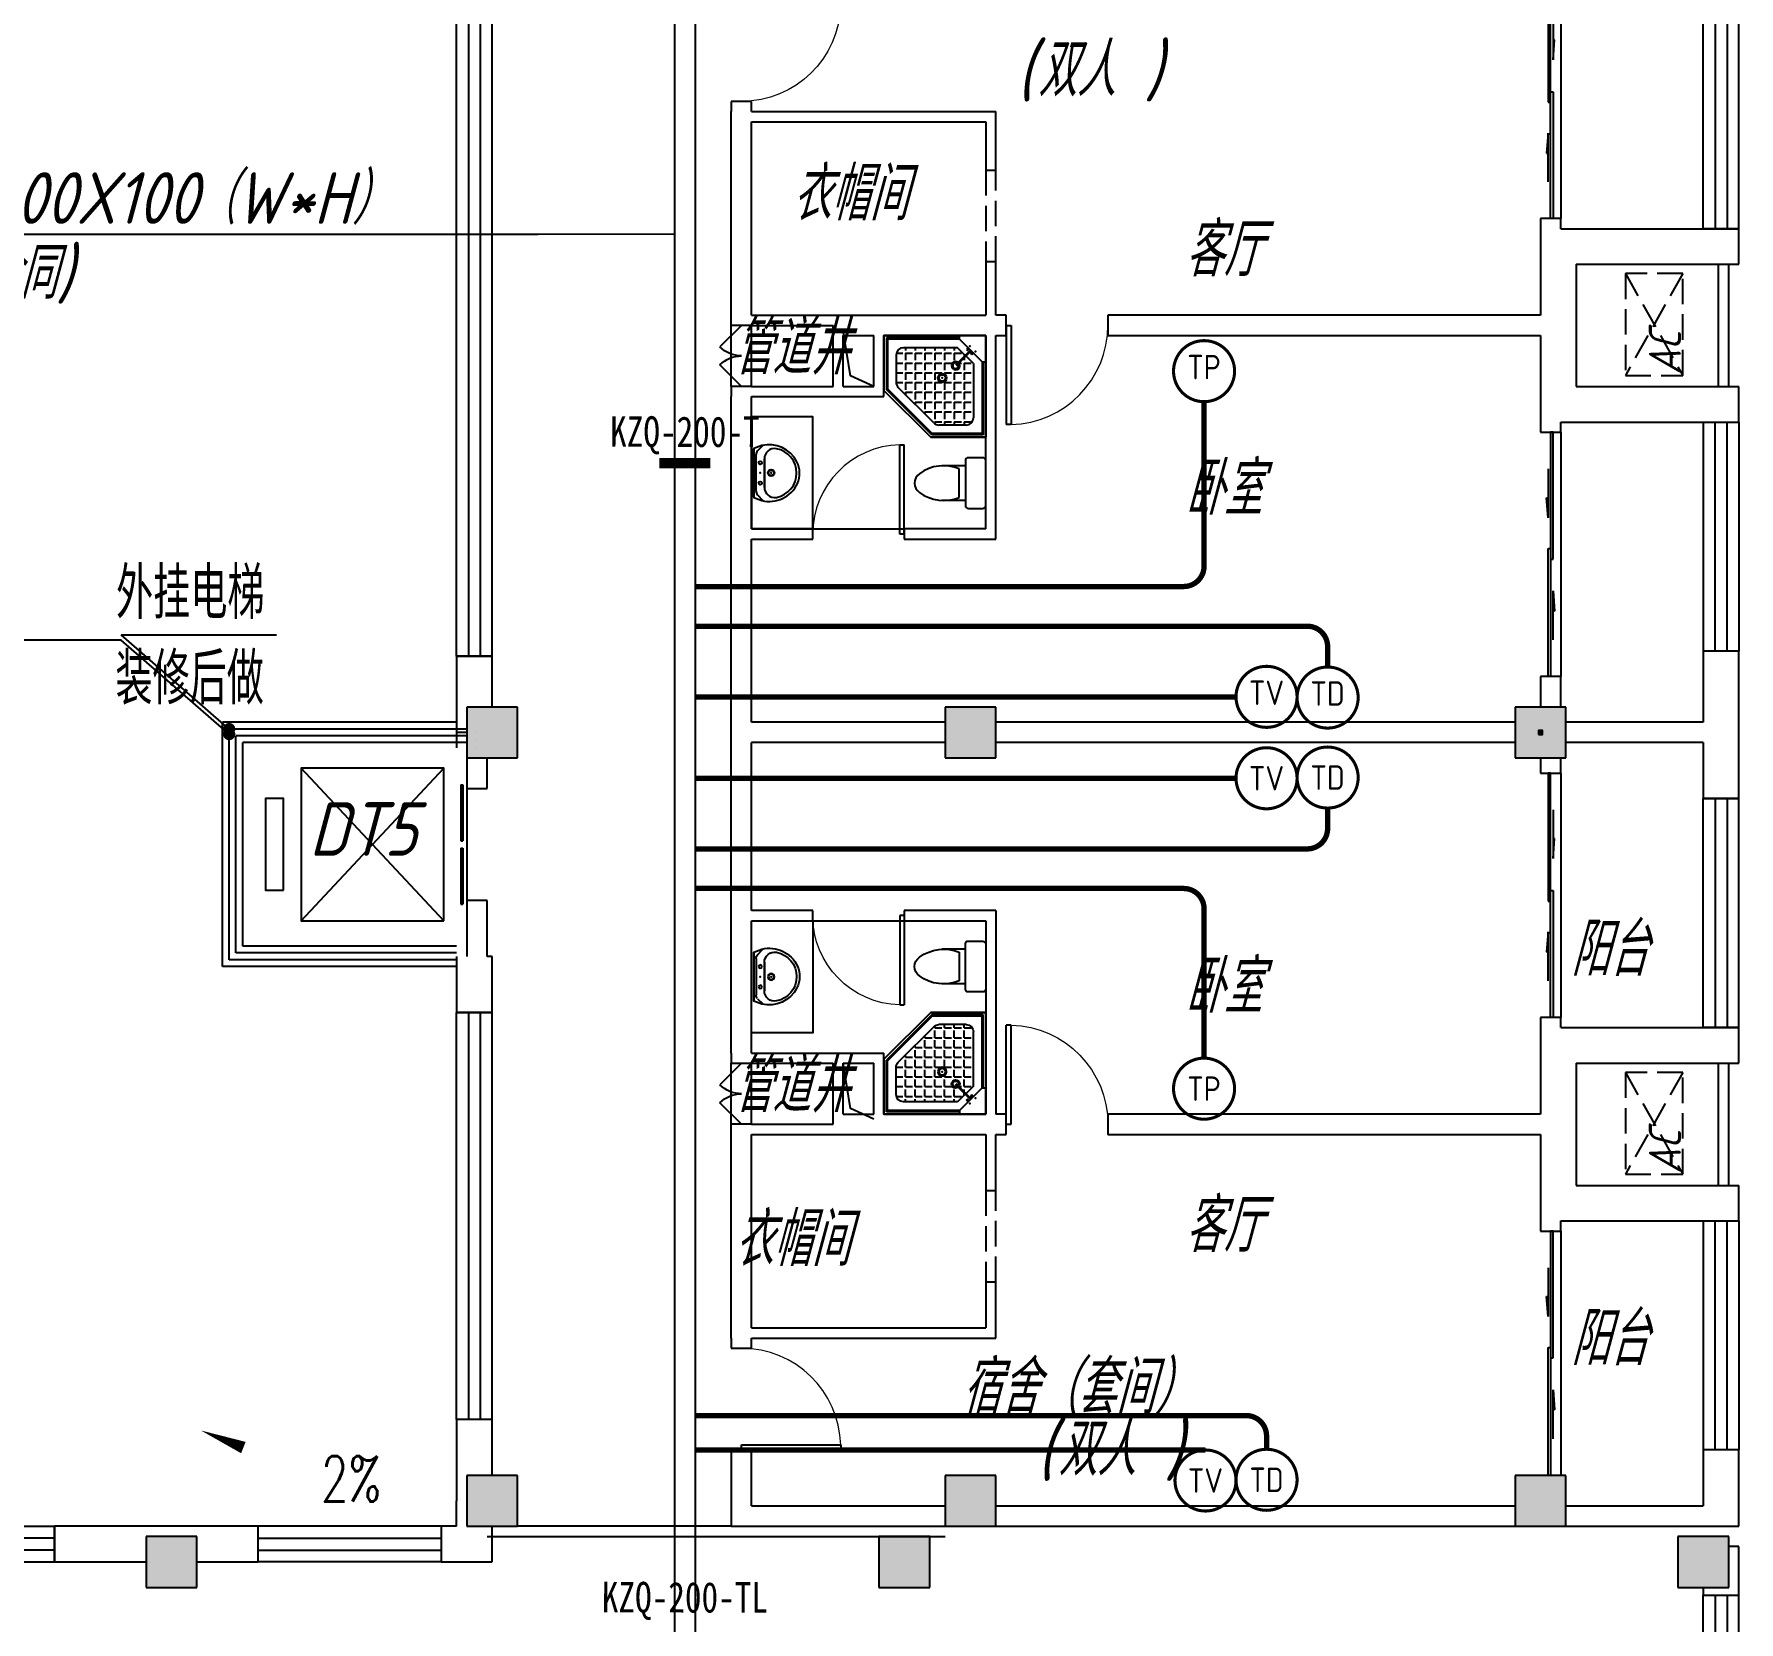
# Model space of a CAD drawing. Extents: x 0 to 2972856, y -1269770 to 0.
# Drawn here: x 2765306 to 2782056, y -1081095 to -1065494 of the extents above; entities that cross this region are included whole.
import ezdxf
from ezdxf.enums import TextEntityAlignment as Align

# ---------------------------------------------------------------- set-up
doc = ezdxf.new("R2010")
doc.units = 0
doc.header["$LTSCALE"] = 1000
doc.header["$PDSIZE"] = 50
doc.linetypes.add('DASH', pattern=[0.35, 0.25, -0.1])
for name, color, linetype in [('1-建筑底图', 8, 'Continuous'), ('CABLETRAY_DIM', 3, 'Continuous'), ('CABLETRAY_PDS', 4, 'Continuous'), ('DIM_LEAD', 251, 'Continuous'), ('EQUIP-通讯', 3, 'Continuous'), ('PUB_TEXT', 7, 'Continuous'), ('WIRE-综合布线', 4, 'Continuous'), ('抗震支吊架', 2, 'Continuous'), ('洁具', 251, 'Continuous'), ('空调外机', 251, 'Continuous')]:
    doc.layers.add(name, color=color, linetype=linetype)
doc.styles.add('_TCH_DIM', font='SIMPLEX', dxfattribs={"bigfont": 'GBCBIG'})
doc.styles.add('_TEL_ATTDEF', font='GBENOR', dxfattribs={"width": 0.8, "height": 3, "bigfont": 'GBCBIG'})
doc.styles.add('_TEL_DIM', font='SIMPLEX', dxfattribs={"width": 0.8, "height": 3.5, "bigfont": 'HZTXT'})
doc.styles.add('kzcad', font='', dxfattribs={"width": 0.8})
doc.styles.get("Standard").update_dxf_attribs({"font": 'gbeitc.shx', "bigfont": 'gbcbig.shx'})
doc.styles.get('kzcad').set_extended_font_data('SimSun')
doc.linetypes.add('JIEDI', pattern='A,1.25,-0.25,0.25,-0.25,0.625,["/",Standard,S=0.6,R=0,X=0,Y=-0.3],0.625,-0.25,0.25,-0.25', length=4)

# ---------------------------------------------------------------- blocks, each defined once
blk = doc.blocks.new('$equip$00003204')
at = {"const_width": 0.05}
blk.add_lwpolyline([(0, 0.5, -1), (0, -0.5, -1), (0, 0.5, 0.021884)], format="xyb", dxfattribs=at)
blk.add_circle((0, 0), 0.5)
for p in [(0, 0.5), (-0.5, 0), (0.5, 0), (0, -0.5)]:
    blk.add_point(p)
at = {"color": 7, "style": '_TEL_ATTDEF'}
blk.add_attdef('$TEXT$', text='', height=0.4, dxfattribs=at).set_placement((0, 0), align=Align.MIDDLE_CENTER)
at = {"color": 7, "style": '_TEL_DIM', "flags": 1}
for tag in ['A', 'REMARK']:
    blk.add_attdef(tag, text='', height=0.00002, dxfattribs=at).set_placement((0, 0), align=Align.MIDDLE_CENTER)
blk = doc.blocks.new('$equip$00003209')
at = {"const_width": 0.05}
blk.add_lwpolyline([(0, 0.5, -1), (0, -0.5, -1), (0, 0.5, 0.021884)], format="xyb", dxfattribs=at)
blk.add_circle((0, 0), 0.5)
for p in [(0, 0.5), (-0.5, 0), (0.5, 0), (0, -0.5)]:
    blk.add_point(p)
at = {"color": 7, "style": '_TEL_ATTDEF'}
blk.add_attdef('$TEXT$', text='', height=0.4, dxfattribs=at).set_placement((0, 0), align=Align.MIDDLE_CENTER)
at = {"color": 7, "style": '_TEL_DIM', "flags": 1}
for tag in ['A', 'REMARK']:
    blk.add_attdef(tag, text='', height=0.00002, dxfattribs=at).set_placement((0, 0), align=Align.MIDDLE_CENTER)
blk = doc.blocks.new('$equip$00003208')
at = {"const_width": 0.05}
blk.add_lwpolyline([(0, 0.5, -1), (0, -0.5, -1), (0, 0.5, 0.021884)], format="xyb", dxfattribs=at)
blk.add_circle((0, 0), 0.5)
for p in [(0, 0.5), (-0.5, 0), (0.5, 0), (0, -0.5)]:
    blk.add_point(p)
at = {"color": 7, "style": '_TEL_ATTDEF'}
blk.add_attdef('$TEXT$', text='', height=0.4, dxfattribs=at).set_placement((0, 0), align=Align.MIDDLE_CENTER)
at = {"color": 7, "style": '_TEL_DIM', "flags": 1}
for tag in ['A', 'REMARK']:
    blk.add_attdef(tag, text='', height=0.00002, dxfattribs=at).set_placement((0, 0), align=Align.MIDDLE_CENTER)
blk = doc.blocks.new('1F平面-CAD导入_dwg_Drawing4_t3_dwg_$plan$00001613-474159-1F-927810-1F')
at = {"layer": '洁具'}
for p, q in [((-200, 170), (-430, 170)), ((-30, 250), (-170, 250)), ((-260, -140), (-260, 140)), ((-200, -170), (-200, -220)), ((-170, -250), (-30, -250))]:
    blk.add_line(p, q, dxfattribs=at)
for points in [[(-200, 220), (-200, 170), (-200, -170), (-430, -170)], [(0, -220), (0, 220)]]:
    blk.add_lwpolyline(points, dxfattribs=at)
for centre, radius, start, end in [((-413, -227), 398, 67.4505, 126.6381), ((-170, 220), 30, 90, 180), ((-30, 220), 30, 0, 90), ((-590, 0), 110, 123.4509, 236.5491), ((-413, 227), 398, 233.3619, 292.5495), ((-170, -220), 30, 180, 270), ((-30, -220), 30, 270, 0)]:
    blk.add_arc(centre, radius, start, end, dxfattribs=at)
blk = doc.blocks.new('$lvtry$00000169')
at = {"color": 0}
for p, q in [((259, -36), (259, 0)), ((259, -36), (36, -259)), ((276, -120), (120, -276)), ((144, -151), (291, -298)), ((151, -144), (298, -291)), ((259, -24), (976, -24)), ((259, -36), (964, -36)), ((270, -213), (270, -143)), ((276, -120), (808, -120)), ((366, -213), (366, -143)), ((462, -213), (462, -143)), ((558, -213), (558, -143)), ((655, -213), (655, -143)), ((751, -213), (751, -143)), ((847, -213), (847, -143)), ((964, -36), (976, -24)), ((964, -36), (964, -525)), ((976, -24), (976, -530)), ((36, -259), (0, -259)), ((24, -259), (24, -976)), ((36, -259), (36, -964)), ((120, -276), (120, -808)), ((120, -309), (147, -309)), ((173, -309), (173, -239)), ((173, -309), (243, -309)), ((183, -213), (205, -213)), ((220, -213), (243, -213)), ((270, -213), (340, -213)), ((270, -263), (270, -239)), ((334, -309), (340, -309)), ((366, -213), (436, -213)), ((366, -309), (366, -239)), ((366, -309), (436, -309)), ((462, -213), (532, -213)), ((462, -309), (462, -239)), ((462, -309), (532, -309)), ((558, -213), (628, -213)), ((558, -309), (558, -239)), ((558, -309), (628, -309)), ((655, -213), (725, -213)), ((655, -309), (655, -239)), ((655, -309), (725, -309)), ((751, -213), (821, -213)), ((751, -309), (751, -239)), ((751, -309), (821, -309)), ((847, -213), (880, -213)), ((847, -309), (847, -239)), ((847, -309), (880, -309)), ((880, -192), (880, -460)), ((120, -405), (147, -405)), ((120, -501), (147, -501)), ((173, -405), (173, -335)), ((173, -405), (243, -405)), ((173, -501), (173, -431)), ((173, -501), (243, -501)), ((270, -405), (270, -335)), ((270, -405), (340, -405)), ((270, -501), (270, -431)), ((270, -501), (340, -501)), ((366, -405), (366, -335)), ((366, -405), (379, -405)), ((366, -501), (366, -431)), ((366, -501), (436, -501)), ((462, -405), (462, -335)), ((462, -405), (532, -405)), ((462, -501), (462, -431)), ((462, -501), (532, -501)), ((558, -405), (558, -335)), ((558, -405), (628, -405)), ((558, -501), (558, -431)), ((558, -501), (628, -501)), ((655, -405), (655, -335)), ((655, -405), (725, -405)), ((655, -501), (655, -431)), ((655, -501), (725, -501)), ((751, -405), (751, -335)), ((751, -405), (821, -405)), ((751, -501), (751, -431)), ((751, -501), (821, -501)), ((847, -405), (847, -335)), ((847, -405), (880, -405)), ((847, -501), (847, -431)), ((847, -501), (867, -501)), ((120, -598), (147, -598)), ((173, -598), (173, -528)), ((173, -598), (243, -598)), ((173, -694), (173, -624)), ((270, -598), (270, -528)), ((270, -598), (340, -598)), ((270, -694), (270, -624)), ((366, -598), (366, -528)), ((366, -598), (436, -598)), ((366, -694), (366, -624)), ((462, -598), (462, -528)), ((462, -598), (532, -598)), ((462, -694), (462, -624)), ((859, -511), (511, -859)), ((964, -525), (525, -964)), ((976, -530), (530, -976)), ((558, -598), (558, -528)), ((558, -598), (628, -598)), ((558, -694), (558, -624)), ((655, -598), (655, -528)), ((655, -598), (725, -598)), ((655, -694), (655, -624)), ((751, -598), (751, -528)), ((751, -598), (773, -598)), ((964, -525), (976, -530)), ((120, -694), (147, -694)), ((120, -790), (147, -790)), ((173, -694), (243, -694)), ((173, -790), (173, -720)), ((173, -790), (243, -790)), ((173, -878), (173, -816)), ((270, -694), (340, -694)), ((270, -790), (270, -720)), ((270, -790), (340, -790)), ((270, -880), (270, -816)), ((366, -694), (436, -694)), ((366, -790), (366, -720)), ((366, -790), (436, -790)), ((366, -880), (366, -816)), ((462, -694), (532, -694)), ((462, -790), (462, -720)), ((462, -790), (532, -790)), ((462, -880), (462, -816)), ((558, -694), (628, -694)), ((558, -790), (558, -720)), ((558, -790), (580, -790)), ((655, -694), (676, -694)), ((36, -964), (24, -976)), ((24, -976), (530, -976)), ((36, -964), (525, -964)), ((192, -880), (460, -880)), ((525, -964), (530, -976))]:
    blk.add_line(p, q, dxfattribs=at)
blk.add_lwpolyline([(0, 0), (0, -1000), (540, -1000), (1000, -540), (1000, 0)], close=True)
for points in [[(0, 0), (0, -1000)], [(0, 0), (1000, 0)], [(1000, 0), (1000, -540)], [(136, -190), (148, -178), (132, -162), (121, -174)], [(190, -136), (178, -148), (162, -132), (174, -121)], [(1000, -540), (540, -1000)], [(0, -1000), (540, -1000)]]:
    blk.add_lwpolyline(points, close=True, dxfattribs=at)
for radius in [43.8, 31.1]:
    blk.add_circle((416, -428), radius, dxfattribs=at)
for centre, radius, start, end in [((808, -192), 72, 0, 90), ((296, -296), 40.6, 142.583, 128.4197), ((296, -296), 28.6, 145.828, 125.6599), ((808, -460), 72, 315, 0), ((192, -808), 72, 180, 270), ((460, -808), 72, 270, 315)]:
    blk.add_arc(centre, radius, start, end, dxfattribs=at)
for p in [(103, -156, 0), (156, -102, 0), (416, -428, 0)]:
    blk.add_point(p, dxfattribs=at)
blk = doc.blocks.new('$lvtry$00000178')
at = {"color": 0}
for p, q in [((-238, 0), (238, 0)), ((-214, -36), (-272, -91)), ((-180, -23), (180, -23)), ((-142, -105), (140, -105)), ((140, -105), (-142, -105)), ((216, -37), (268, -91))]:
    blk.add_line(p, q, dxfattribs=at)
blk.add_lwpolyline([(-104, -430, 0.224698), (110, -425, 0.348046), (269, -79), (239, 0), (-241, 0), (-271, -79, 0.356844)], format="xyb", close=True, dxfattribs=at)
for centre, radius in [((-100, -65), 16.3), ((1, -172), 31.6), ((100, -65), 16.3)]:
    blk.add_circle(centre, radius, dxfattribs=at)
at = {"color": 0, "lineweight": 13}
blk.add_circle((1, -172), 23, dxfattribs=at)
at = {"color": 0}
for centre, radius, start, end in [((-142, -205), 100, 90, 190.5602), ((-180, -73), 50, 90, 133.181), ((140, -205), 100, 349.4398, 90), ((180, -73), 50, 44.5607, 90), ((-1, -179), 243, 190.5602, 349.4398)]:
    blk.add_arc(centre, radius, start, end, dxfattribs=at)
for p in [(0, -65), (1, -172)]:
    blk.add_point(p, dxfattribs=at)
blk = doc.blocks.new('A$C70365C93')
at = {"layer": '洁具'}
blk.add_lwpolyline([(-1900, 2300), (-1900, 1700), (-800, 1700), (-800, 2300)], close=True, dxfattribs=at)
blk.add_blockref('$lvtry$00000178', (-1350, 2280), dxfattribs=at)
at = {"layer": '洁具', "rotation": 180}
blk.add_blockref('$lvtry$00000169', (0, 0), dxfattribs=at)
at = {"layer": '洁具', "extrusion": (0, 0, -1), "xscale": -1, "zscale": -1, "rotation": 90}
blk.add_blockref('1F平面-CAD导入_dwg_Drawing4_t3_dwg_$plan$00001613-474159-1F-927810-1F', (1450, 0), dxfattribs=at)
blk = doc.blocks.new('A$Cf5a72a1b')
at = {"layer": '空调外机', "linetype": 'DASH'}
for p, q in [((1000, 563), (0, 0)), ((1000, 0), (0, 563))]:
    blk.add_line(p, q, dxfattribs=at)
blk.add_lwpolyline([(1000, 563), (0, 563), (0, 0), (1000, 0)], close=True, dxfattribs=at)
at = {"layer": 'PUB_TEXT'}
blk.add_text('AC', height=315, dxfattribs=at).set_placement((5, 18))
blk = doc.blocks.new('$TCHSYS$WIN2D')
for p, q in [((-0.5, 0.5), (0.5, 0.5)), ((-0.5, 0.5), (-0.5, -0.5)), ((0.5, 0.5), (0.5, -0.5)), ((0.5, 0.1667), (-0.5, 0.1667)), ((0.5, -0.1667), (-0.5, -0.1667)), ((-0.5, -0.5), (0.5, -0.5))]:
    blk.add_line(p, q)
blk = doc.blocks.new('$WINLIB2D$00000001')
at = {"color": 0}
for points in [[(-0.5, 0.5), (-0.5, -0.5)], [(-0.5, 0.5), (0.5, 0.5)], [(0.5, -0.5), (0.5, 0.5)], [(0.5, 0.1667), (-0.5, 0.1667)], [(0.5, -0.1667), (-0.5, -0.1667)], [(-0.5, -0.5), (0.5, -0.5)]]:
    blk.add_lwpolyline(points, dxfattribs=at)
blk = doc.blocks.new('$DorLib2D$00000131')
at = {"color": 0, "linetype": 'Continuous'}
for p, q in [((0.15, 0.125), (0.2319, 0.1973)), ((0.2319, 0.1973), (0.2319, 0.125)), ((-0.5, 0.125), (-0.5, 0)), ((0.0192, 0.125), (-0.5, 0.125)), ((0.0192, 0), (0.0192, 0.125)), ((0.35, 0.125), (0.15, 0.125)), ((-0.5, 0), (0.0192, 0)), ((-0.024, 0), (0.5, 0)), ((-0.024, -0.125), (-0.024, 0)), ((0.5, 0), (0.5, -0.125)), ((-0.35, -0.125), (-0.15, -0.125)), ((-0.2319, -0.1973), (-0.2319, -0.125)), ((-0.15, -0.125), (-0.2319, -0.1973)), ((0.5, -0.125), (-0.024, -0.125))]:
    blk.add_line(p, q, dxfattribs=at)
blk = doc.blocks.new('$DorLib2D$00000116')
at = {"color": 0}
for p, q in [((-0.5, 0), (-0.146, 0.354)), ((0.5, 0), (0.146, 0.354))]:
    blk.add_line(p, q, dxfattribs=at)
for centre, start, end in [((-0.5, 0), 0, 45), ((0.5, 0), 135, 180)]:
    blk.add_arc(centre, 0.5, start, end, dxfattribs=at)
blk = doc.blocks.new('$DorLib2D$00000001')
for p, q in [((0.45, 0.975), (0.5, 0.975)), ((0.45, 0), (0.45, 0.975)), ((0.5, 0), (0.5, 0.975)), ((0.5, 0), (0.45, 0))]:
    blk.add_line(p, q)
at = {"lineweight": 13}
blk.add_arc((0.475, 0), 0.975, 91.4693, 180, dxfattribs=at)
blk = doc.blocks.new('$DORLIB2D$00000127')
at = {"color": 0}
for points in [[(-0.533, 0.795), (-0.533, 0.69)], [(-0.033, 0.795), (-0.533, 0.795)], [(-0.033, 0.795), (-0.033, 0.69)], [(0.533, 0.795), (0.033, 0.795)], [(0.033, 0.795), (0.033, 0.69)], [(0.533, 0.795), (0.533, 0.69)], [(-0.033, 0.69), (-0.533, 0.69)], [(0.533, 0.69), (0.033, 0.69)], [(0.5, 0.5), (-0.5, 0.5)]]:
    blk.add_lwpolyline(points, dxfattribs=at)
blk = doc.blocks.new('1-二层建筑底图')
at = {"layer": '1-建筑底图'}
for points in [[(94100, 17850), (94100, 17350), (94600, 17350), (94600, 17850)], [(98800, 17850), (98800, 17350), (99300, 17350), (99300, 17850)], [(104400, 17850), (104400, 17350), (104900, 17350), (104900, 17850)], [(94100, 10300), (94100, 9800), (94600, 9800), (94600, 10300)], [(98800, 10300), (98800, 9800), (99300, 9800), (99300, 10300)], [(104400, 10300), (104400, 9800), (104900, 9800), (104900, 10300)], [(90950, 9200), (91450, 9200), (91450, 9700), (90950, 9700)], [(98150, 9200), (98650, 9200), (98650, 9700), (98150, 9700)], [(106000, 9200), (106500, 9200), (106500, 9700), (106000, 9700)]]:
    blk.add_hatch(color=256, dxfattribs=at).paths.add_polyline_path(points)
for p, q in [((104850, 25050), (104850, 22650)), ((96900, 23800), (96700, 23800)), ((96700, 23800), (96700, 23700)), ((96900, 23700), (96900, 23800)), ((96700, 21600), (96700, 23700)), ((96900, 23700), (99300, 23700)), ((99300, 23125), (99300, 23700)), ((96900, 21700), (96900, 23600)), ((96900, 23600), (99200, 23600)), ((99200, 23600), (99200, 23125)), ((99200, 23125), (99300, 23125)), ((104850, 22650), (104650, 22650)), ((104650, 22650), (104650, 22300)), ((104850, 22550), (104850, 22650)), ((104850, 22550), (106250, 22550)), ((106600, 22550), (106250, 22550)), ((106600, 22200), (106600, 22550)), ((104650, 22300), (104650, 21700)), ((99300, 22225), (99200, 22225)), ((99200, 22225), (99200, 21700)), ((99300, 21700), (99300, 22225)), ((105000, 22200), (105000, 21600)), ((105000, 22200), (106600, 22200)), ((96900, 21700), (97700, 21700)), ((97700, 21700), (98100, 21700)), ((98100, 21700), (99200, 21700)), ((99400, 21700), (99300, 21700)), ((99400, 21500), (99400, 21700)), ((104650, 21700), (100400, 21700)), ((100400, 21700), (100400, 21500)), ((96700, 21000), (96700, 21600)), ((96900, 21600), (96700, 21600)), ((96900, 21600), (97700, 21600)), ((96900, 21000), (96900, 21600)), ((97700, 21000), (97700, 21600)), ((97800, 21000), (97800, 21500)), ((97800, 21500), (98100, 21500)), ((98100, 21000), (98100, 21500)), ((98200, 21500), (99200, 21500)), ((98200, 20900), (98200, 21500)), ((99200, 19600), (99200, 21500)), ((99300, 19500), (99300, 21500)), ((99300, 21500), (99400, 21500)), ((100400, 21500), (104650, 21500)), ((104650, 21500), (104650, 20900)), ((105000, 21600), (105000, 21000)), ((96900, 21000), (96700, 21000)), ((96700, 21000), (96700, 20900)), ((96900, 21000), (97700, 21000)), ((97800, 21000), (98100, 21000)), ((105000, 21000), (106600, 21000)), ((106600, 20650), (106600, 21000)), ((96700, 19500), (96700, 20900)), ((96900, 19600), (96900, 20900)), ((96900, 20900), (97700, 20900)), ((97700, 20900), (98200, 20900)), ((104650, 20900), (104650, 20550)), ((104850, 20550), (104850, 20650)), ((104850, 20650), (106250, 20650)), ((106250, 20650), (106600, 20650)), ((104650, 20550), (104850, 20550)), ((104850, 20550), (104850, 18150)), ((97500, 19600), (96900, 19600)), ((97500, 19600), (98400, 19600)), ((97500, 19500), (97500, 19600)), ((99200, 19600), (98400, 19600)), ((98400, 19600), (98400, 19500)), ((96700, 17600), (96700, 19500)), ((96900, 19500), (97500, 19500)), ((96900, 17700), (96900, 19500)), ((98400, 19500), (99300, 19500)), ((91766.7, 17633.3), (90705.8, 18558.1)), ((90705.8, 18558.1), (92231.3, 18558.1)), ((94350, 18350), (94000, 18350)), ((94000, 18350), (94000, 17600)), ((94350, 17850), (94350, 18350)), ((106600, 18400), (106250, 18400)), ((106250, 18400), (106250, 17700)), ((106600, 17600), (106600, 18400)), ((104850, 18150), (104650, 18150)), ((104650, 18150), (104650, 17850)), ((104850, 17850), (104850, 18150)), ((94100, 17850), (94100, 17350)), ((94600, 17850), (94100, 17850)), ((94600, 17350), (94600, 17850)), ((98800, 17850), (98800, 17350)), ((99300, 17850), (98800, 17850)), ((99300, 17350), (99300, 17850)), ((104400, 17850), (104400, 17350)), ((104900, 17850), (104400, 17850)), ((104900, 17350), (104900, 17850)), ((91700, 15300), (91700, 17700)), ((94000, 17700), (91700, 17700)), ((91766.7, 15366.7), (91766.7, 17633.3)), ((94100, 17633.3), (91766.7, 17633.3)), ((94000, 17600), (94000, 17450)), ((94100, 17600), (94000, 17600)), ((94200, 17600), (94200, 17600)), ((96700, 15850), (96700, 17600)), ((98800, 17700), (96900, 17700)), ((104400, 17700), (99300, 17700)), ((104625, 17600), (104625, 17600)), ((104631, 17581), (104669, 17619)), ((104631, 17619), (104669, 17581)), ((104637.5, 17600), (104637.5, 17600)), ((104650, 17600), (104650, 17600)), ((106250, 17700), (104900, 17700)), ((106600, 16950), (106600, 17600)), ((91833.3, 15433.3), (91833.3, 17566.7)), ((94100, 17566.7), (91833.3, 17566.7)), ((91900, 15500), (91900, 17500)), ((94100, 17500), (91900, 17500)), ((94200, 17525), (94200, 17525)), ((94200, 17450), (94200, 17450)), ((98800, 17500), (96900, 17500)), ((96900, 15850), (96900, 17500)), ((104400, 17500), (99300, 17500)), ((106250, 17500), (104900, 17500)), ((106250, 17500), (106250, 16950)), ((94100, 17350), (94600, 17350)), ((94100, 17350), (94100, 17050)), ((94300, 17050), (94300, 17350)), ((98800, 17350), (99300, 17350)), ((104400, 17350), (104900, 17350)), ((104650, 17350), (104650, 17200)), ((104850, 17200), (104850, 17350)), ((93875, 15750), (92475, 17250)), ((92475, 15750), (93875, 17250)), ((104650, 17200), (104850, 17200)), ((104850, 17200), (104850, 14800)), ((94100, 17050), (94300, 17050)), ((106250, 16950), (106600, 16950)), ((94300, 15950), (94100, 15950)), ((94100, 15950), (94100, 15400)), ((94300, 15400), (94300, 15950)), ((96700, 14450), (96700, 15850)), ((97500, 15850), (96900, 15850)), ((96900, 14450), (96900, 15750)), ((96900, 15750), (97500, 15750)), ((97500, 15750), (97500, 15850)), ((97500, 15750), (98400, 15750)), ((99300, 15850), (98400, 15850)), ((98400, 15850), (98400, 15750)), ((98400, 15750), (99200, 15750)), ((99200, 15750), (99200, 13850)), ((99300, 15850), (99300, 13850)), ((94000, 15433.3), (91833.3, 15433.3)), ((94000, 15500), (91900, 15500)), ((94000, 15300), (91700, 15300)), ((94000, 15366.7), (91766.7, 15366.7)), ((94000, 15400), (94000, 14850)), ((94350, 15400), (94300, 15400)), ((94350, 14850), (94350, 15400)), ((94000, 14850), (94350, 14850)), ((104850, 14800), (104650, 14800)), ((104650, 14800), (104650, 14450)), ((104850, 14700), (104850, 14800)), ((104850, 14700), (106250, 14700)), ((106600, 14700), (106250, 14700)), ((106600, 14350), (106600, 14700)), ((96700, 14450), (96700, 14350)), ((96900, 14450), (97700, 14450)), ((97700, 14450), (98200, 14450)), ((98200, 13850), (98200, 14450)), ((104650, 14450), (104650, 13850)), ((96700, 13750), (96700, 14350)), ((96700, 14350), (96900, 14350)), ((96900, 13750), (96900, 14350)), ((96900, 14350), (97700, 14350)), ((97700, 13750), (97700, 14350)), ((97800, 13850), (97800, 14350)), ((97800, 14350), (98100, 14350)), ((98100, 13850), (98100, 14350)), ((105000, 14350), (105000, 13750)), ((105000, 14350), (106600, 14350)), ((96900, 13750), (96700, 13750)), ((96700, 11650), (96700, 13750)), ((96900, 13750), (97700, 13750)), ((97800, 13850), (98100, 13850)), ((98200, 13850), (99200, 13850)), ((99400, 13850), (99300, 13850)), ((99400, 13650), (99400, 13850)), ((104650, 13850), (100400, 13850)), ((100400, 13850), (100400, 13650)), ((105000, 13750), (105000, 13150)), ((96900, 13650), (97700, 13650)), ((96900, 11750), (96900, 13650)), ((97700, 13650), (98100, 13650)), ((98100, 13650), (99200, 13650)), ((99200, 13650), (99200, 13100)), ((99300, 13100), (99300, 13650)), ((99300, 13650), (99400, 13650)), ((100400, 13650), (104650, 13650)), ((104650, 13650), (104650, 13050)), ((99200, 13100), (99300, 13100)), ((105000, 13150), (106600, 13150)), ((106600, 12800), (106600, 13150)), ((104650, 13050), (104650, 12700)), ((104850, 12700), (104850, 12800)), ((104850, 12800), (106250, 12800)), ((106250, 12800), (106600, 12800)), ((104650, 12700), (104850, 12700)), ((104850, 12700), (104850, 10300)), ((99300, 12200), (99200, 12200)), ((99200, 12200), (99200, 11750)), ((99300, 11650), (99300, 12200)), ((96900, 11750), (99200, 11750)), ((96700, 11650), (96700, 11550)), ((96900, 11550), (96900, 11650)), ((96900, 11650), (99300, 11650)), ((96700, 11550), (96900, 11550)), ((94350, 10850), (94000, 10850)), ((94000, 10850), (94000, 10050)), ((94350, 10300), (94350, 10850)), ((96900, 10550), (96700, 10550)), ((96700, 10550), (96700, 9800)), ((96900, 10000), (96900, 10550)), ((106600, 10550), (106250, 10550)), ((106250, 10550), (106250, 10000)), ((106600, 9800), (106600, 10550)), ((94100, 10300), (94100, 9800)), ((94600, 10300), (94100, 10300)), ((94600, 9800), (94600, 10300)), ((98800, 10300), (98800, 9800)), ((99300, 10300), (98800, 10300)), ((99300, 9800), (99300, 10300)), ((104400, 10300), (104400, 9800)), ((104900, 10300), (104400, 10300)), ((104900, 9800), (104900, 10300)), ((94000, 9800), (94000, 10050)), ((96900, 10000), (98800, 10000)), ((99300, 10000), (104400, 10000)), ((104900, 10000), (106250, 10000)), ((91200, 9800), (90050, 9800)), ((90050, 9800), (90050, 9450)), ((92050, 9800), (91200, 9800)), ((92050, 9450), (92050, 9800)), ((94000, 9800), (93850, 9800)), ((93850, 9800), (93850, 9450)), ((94100, 9800), (94600, 9800)), ((94350, 9450), (94350, 9800)), ((96700, 9800), (94600, 9800)), ((96700, 9800), (98800, 9800)), ((98800, 9800), (99300, 9800)), ((99300, 9800), (104400, 9800)), ((104400, 9800), (104900, 9800)), ((104900, 9800), (106600, 9800)), ((91450, 9700), (90950, 9700)), ((90950, 9700), (90950, 9200)), ((91450, 9200), (91450, 9700)), ((94300, 9700), (98800, 9700)), ((98650, 9700), (98150, 9700)), ((98150, 9700), (98150, 9200)), ((98650, 9200), (98650, 9700)), ((106500, 9700), (106000, 9700)), ((106000, 9700), (106000, 9200)), ((106500, 9200), (106500, 9700)), ((106600, 9600), (106500, 9600)), ((106600, 9125), (106600, 9600)), ((90050, 9450), (90950, 9450)), ((91450, 9450), (92050, 9450)), ((93850, 9450), (94350, 9450)), ((90950, 9200), (91450, 9200)), ((98150, 9200), (98650, 9200)), ((106000, 9200), (106500, 9200)), ((106250, 9200), (106250, 9125)), ((106250, 9125), (106600, 9125))]:
    blk.add_line(p, q, dxfattribs=at)
at = {"layer": '1-建筑底图', "linetype": 'DASH'}
for p, q in [((99200, 23125), (99200, 22225)), ((99300, 22225), (99300, 23125)), ((99200, 13100), (99200, 12200)), ((99300, 12200), (99300, 13100))]:
    blk.add_line(p, q, dxfattribs=at)
at = {"layer": '1-建筑底图'}
for points in [[(106400, 21000), (106400, 22200)], [(106500, 21000), (106500, 22200)], [(98100, 21000), (97869.7, 21103.6), (97800, 21550)], [(98100, 13800), (97869.7, 13903.6), (97800, 14350)], [(106400, 13150), (106400, 14350)], [(106500, 13150), (106500, 14350)]]:
    blk.add_lwpolyline(points, dxfattribs=at)
at = {"layer": '1-建筑底图', "const_width": 60}
blk.add_lwpolyline([(91789.3, 17613.6, 1), (91744.1, 17653, 1)], format="xyb", close=True, dxfattribs=at)
at = {"layer": '1-建筑底图'}
for points in [[(104631, 17581), (104669, 17581), (104669, 17619), (104631, 17619)], [(93875, 15750), (93875, 17250), (92475, 17250), (92475, 15750)], [(92300, 16050), (92300, 16950), (92125, 16950), (92125, 16050)]]:
    blk.add_lwpolyline(points, close=True, dxfattribs=at)
blk.add_lwpolyline([(92522.5, 10325.3, 0, 0, 0), (91488.5, 10741.8, 0, 120, 0), (91905.9, 10573.7, 0, 0, 0)], format="xyseb", dxfattribs=at)
for name, p, xscale, yscale, zscale, rotation in [('$DorLib2D$00000131', (104750, 23850), -2400, 200, -2400, 270), ('$TCHSYS$WIN2D', (94175, 21600), -6500, -350, -6500, 269.9999999999716), ('$DorLib2D$00000001', (96800, 24300), 1000, -1000, 1000, 90.000000000007), ('$WINLIB2D$00000001', (106425, 23675), 2249.999999993481, 350, 2249.999999993481, 90), ('$DorLib2D$00000116', (96800, 21300), -600, 600, 200, 90), ('$DorLib2D$00000001', (99900, 21600), -1000, -1000, -1000, 359.9999999999442), ('$WINLIB2D$00000001', (106425, 19525), -2249.999999993481, 350, -2249.999999993481, 90), ('$DorLib2D$00000131', (104750, 19350), 2400, 200, 2400, 270), ('$DORLIB2D$00000127', (94200, 16500), 1100, 200, 1100, 90.00000000085898), ('$DorLib2D$00000131', (104750, 16000), -2400, 200, -2400, 270), ('$WINLIB2D$00000001', (106425, 15825), 2249.999999993481, 350, 2249.999999993481, 90), ('$TCHSYS$WIN2D', (94175, 12850), 4000, -350, 4000, 90), ('$DorLib2D$00000001', (99900, 13750), -1000, 1000, -1000, 359.9999999999442), ('$DorLib2D$00000116', (96800, 14050), -600, 600, 200, 90), ('$WINLIB2D$00000001', (106425, 11675), -2249.999999993481, 350, -2249.999999993481, 90), ('$DorLib2D$00000131', (104750, 11500), 2400, 200, 2400, 270), ('$DorLib2D$00000001', (96800, 11050), -1000, -1000, -1000, 90), ('$WINLIB2D$00000001', (106425, 8425), -1400, 350, -1400, 269.9999999999944)]:
    blk.add_blockref(name, p, dxfattribs=dict(at, xscale=xscale, yscale=yscale, zscale=zscale, rotation=rotation))
for name, p, rotation in [('A$Cf5a72a1b', (106048.1, 21108.8), 90), ('A$C70365C93', (99200, 21500), 89.99999999999997), ('A$Cf5a72a1b', (106048.1, 13258.8), 90)]:
    blk.add_blockref(name, p, dxfattribs=dict(at, rotation=rotation))
for name, p, xscale, yscale, zscale in [('$DorLib2D$00000001', (97950, 19550), 900, 900, 900), ('$DorLib2D$00000001', (97950, 15800), 900, -900, 900), ('$WINLIB2D$00000001', (89150, 9625), 1800, 350, 1800), ('$WINLIB2D$00000001', (92950, 9625), -1800, 350, -1800)]:
    blk.add_blockref(name, p, dxfattribs=dict(at, xscale=xscale, yscale=yscale, zscale=zscale))
at = {"layer": '1-建筑底图', "xscale": -1, "rotation": 89.99999999992463}
blk.add_blockref('A$C70365C93', (99200, 13850), dxfattribs=at)
at = {"layer": '1-建筑底图'}
for s, p in [('(', (99500.9, 23850.6)), ('双人', (99710.9, 23850.6)), (')', (100760.9, 23850.6)), ('衣帽间', (97294.7, 22630.4)), ('客厅', (101152.8, 22081.8)), ('管道井', (96717.1, 21120.2)), ('卧室', (101152.8, 19735.4)), ('DT5', (92551, 16388.9)), ('阳台', (104944.7, 15207.8)), ('卧室', (101152.8, 14842)), ('管道井', (96717.1, 13870.2)), ('客厅', (101152.8, 12495)), ('衣帽间', (96726.5, 12357.9)), ('阳台', (104944.7, 11382.3)), ('宿舍（套间）', (98960.8, 10903.4)), ('(', (99699.2, 10297.7)), ('双人', (99909.2, 10297.7)), (')', (100959.2, 10297.7))]:
    blk.add_text(s, height=525, dxfattribs=at).set_placement(p)
at = {"layer": '1-建筑底图', "color": 7, "style": '_TCH_DIM'}
for s, p in [('外挂电梯', (90655.2, 18715.6)), ('装修后做', (90649.6, 17875.6))]:
    blk.add_text(s, height=506.38, dxfattribs=at).set_placement(p)
at = {"layer": '1-建筑底图', "color": 7, "style": '_TCH_DIM', "width": 0.705882}
blk.add_text('2%', height=446.25, dxfattribs=at).set_placement((92668.6, 10043.3))

msp = doc.modelspace()

# ---------------------------------------------------------------- linework, layer by layer
at = {"layer": 'CABLETRAY_DIM', "linetype": 'ByBlock'}
for p, q in [((2770260, -1067463), (2762132, -1067463)), ((2771600, -1067459), (2770260, -1067463))]:
    msp.add_line(p, q, dxfattribs=at)
at = {"layer": 'CABLETRAY_PDS', "linetype": 'ByBlock'}
for p, q in [((2771600, -1081613), (2771600, -1023447)), ((2771800, -1023447), (2771800, -1081613))]:
    msp.add_line(p, q, dxfattribs=at)
at = {"layer": 'DIM_LEAD'}
for p, q in [((2766162, -1071448), (2764636, -1071448)), ((2767223, -1072372), (2766162, -1071448))]:
    msp.add_line(p, q, dxfattribs=at)
at = {"layer": 'DIM_LEAD', "const_width": 60}
msp.add_lwpolyline([(2767245, -1072392, 1), (2767200, -1072353, 1)], format="xyb", close=True, dxfattribs=at)
at = {"layer": 'WIRE-综合布线', "linetype": 'Continuous', "const_width": 52.5}
for points in [[(2776801, -1069106), (2776801, -1070722, -0.414214), (2776601, -1070922), (2771800, -1070922)], [(2771800, -1071312), (2777815, -1071312, -0.414214), (2778015, -1071512), (2778015, -1071713)], [(2771800, -1073500), (2777815, -1073500, 0.414214), (2778015, -1073300), (2778015, -1073099)], [(2776801, -1075556), (2776801, -1074089, 0.414214), (2776601, -1073889), (2771800, -1073889)], [(2777415, -1079399), (2777415, -1079268, 0.414214), (2777215, -1079068), (2771800, -1079068)]]:
    msp.add_lwpolyline(points, format="xyb", dxfattribs=at)
for points in [[(2771800, -1072006), (2777115, -1072006)], [(2771800, -1072806), (2777115, -1072806)], [(2771800, -1079406), (2776815, -1079406)]]:
    msp.add_lwpolyline(points, dxfattribs=at)
at = {"layer": '抗震支吊架', "color": 2, "const_width": 100}
msp.add_lwpolyline([(2771450, -1069710), (2771950, -1069710)], dxfattribs=at)

# ---------------------------------------------------------------- block references
at = {"layer": '1-建筑底图', "linetype": 'ByBlock'}
msp.add_blockref('1-二层建筑底图', (2675456, -1089956), dxfattribs=at)
msp.add_blockref('1-二层建筑底图', (2675456, -1089956), dxfattribs=at)
at = {"layer": 'EQUIP-通讯', "linetype": 'JIEDI'}
ref = msp.add_blockref('$equip$00003208', (2776801, -1068806), dxfattribs=dict(at, xscale=-600, yscale=600, zscale=600, rotation=180))
ref.add_attrib('$TEXT$', 'TP', dxfattribs={"layer": '0', "color": 7, "height": 240, "style": '_TEL_ATTDEF'}).set_placement((2776801, -1068766), align=Align.MIDDLE_CENTER)
ref = msp.add_blockref('$equip$00003204', (2777415, -1072006), dxfattribs=dict(at, xscale=-600, yscale=600, zscale=600, rotation=180))
ref.add_attrib('$TEXT$', 'TV', dxfattribs={"layer": '0', "color": 7, "height": 240, "style": '_TEL_ATTDEF'}).set_placement((2777415, -1071966), align=Align.MIDDLE_CENTER)
ref = msp.add_blockref('$equip$00003209', (2778015, -1072013), dxfattribs=dict(at, xscale=-600, yscale=600, zscale=600, rotation=180))
ref.add_attrib('$TEXT$', 'TD', dxfattribs={"layer": '0', "color": 7, "height": 240, "style": '_TEL_ATTDEF'}).set_placement((2778015, -1071973), align=Align.MIDDLE_CENTER)
at = {"layer": 'EQUIP-通讯', "linetype": 'JIEDI', "xscale": 600, "yscale": 600, "zscale": 600}
for name, p, values in [('$equip$00003204', (2777415, -1072806), {'$TEXT$': 'TV'}), ('$equip$00003209', (2778015, -1072799), {'$TEXT$': 'TD'}), ('$equip$00003208', (2776801, -1075856), {'$TEXT$': 'TP'}), ('$equip$00003204', (2776815, -1079706), {'$TEXT$': 'TV'}), ('$equip$00003209', (2777415, -1079699), {'$TEXT$': 'TD'})]:
    msp.add_blockref(name, p, dxfattribs=at).add_auto_attribs(values)

# ---------------------------------------------------------------- texts
at = {"layer": 'CABLETRAY_DIM', "color": 7, "linetype": 'ByBlock'}
for s, p in [('弱电线槽:CT-200X100（W*H）', (2762290, -1067358)), ('梁下200安装(余同) ', (2762290, -1068093))]:
    msp.add_text(s, height=506.38, dxfattribs=at).set_placement(p)
at = {"layer": '抗震支吊架', "color": 2, "style": 'kzcad', "width": 0.8}
for s, p in [('KZQ-200-T', (2771700, -1069550)), ('KZQ-200-TL', (2771700, -1081003))]:
    msp.add_text(s, height=300, rotation=359.8854, dxfattribs=at).set_placement(p, align=Align.CENTER)

doc.saveas('drawing.dxf')
